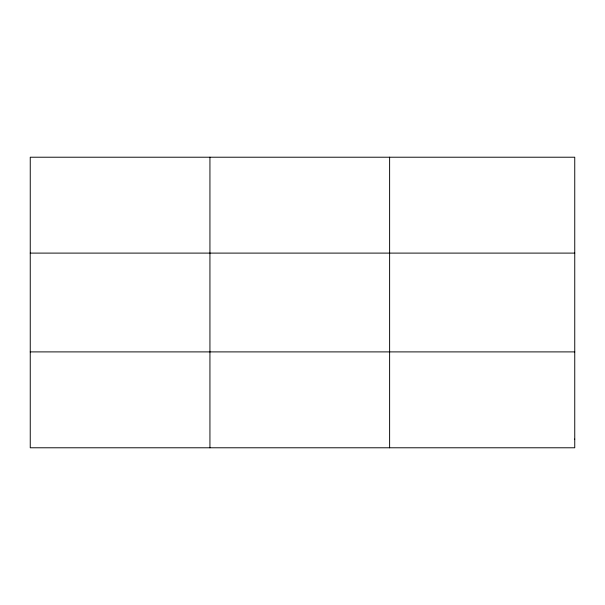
<?xml version="1.0" encoding="UTF-8"?>
<svg xmlns="http://www.w3.org/2000/svg" width="605" height="605" viewBox="0 0 605 605"><rect width="100%" height="100%" fill="white"/><g stroke="black" fill="none" stroke-linecap="round" stroke-linejoin="round"><path stroke-width="0.91" d="M209.935 157.217L209.935 447.783M389.62 157.217L389.62 447.783M30.25 253.102L574.75 253.102M30.25 351.898L574.75 351.898M574.75 439.064L574.75 447.783L30.25 447.783L30.25 157.217L574.75 157.217L574.75 439.064"/></g></svg>
